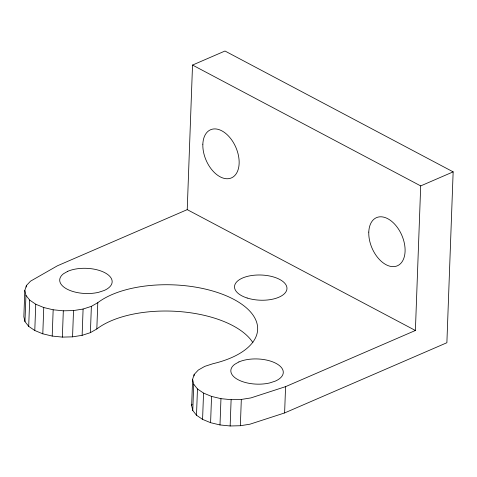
<?xml version="1.0" encoding="UTF-8"?>
<svg xmlns="http://www.w3.org/2000/svg" width="477" height="477" viewBox="0 0 477 477"><rect width="100%" height="100%" fill="white"/><g stroke="black" fill="none" stroke-linecap="round" stroke-linejoin="round"><path stroke-width="0.72" d="M187.228 209.636L192.529 65.063L420.696 185.911L415.395 330.483L187.228 209.636L57.413 265.802L30.498 281.186L26.366 285.592L24.816 290.427L23.85 316.716L24.977 321.653L28.703 326.357L34.785 330.507L42.799 333.822L52.202 336.07L62.35 337.108L72.558 336.851L82.127 335.331L90.403 332.642L96.825 328.969A86.218 41.404 2.1 0 1 181.105 311.702A86.218 41.404 2.1 0 1 252.888 342.653M24.977 321.653L25.937 295.364L24.816 290.427M26.313 287.053L26.366 285.592M28.703 326.357L29.669 300.075L25.937 295.364M34.785 330.507L35.745 304.225L29.669 300.075M42.799 333.822L43.759 307.534L35.745 304.225M52.202 336.07L53.162 309.788L43.759 307.534M62.35 337.108L63.316 310.819L53.162 309.788M72.558 336.851L73.524 310.569L83.093 309.042L91.369 306.353L97.791 302.686A86.218 41.404 2.1 0 1 233.7 299.312A86.218 41.404 2.1 0 1 212.992 363.701L204.716 366.39L198.295 370.063L194.169 374.463L192.613 379.298L191.647 405.587L192.774 410.524L196.5 415.234L202.582 419.384L210.595 422.694L219.998 424.947L230.147 425.979L240.354 425.728L249.924 424.202L284.614 412.939L446.883 342.73L453.15 171.869L224.983 51.021L192.529 65.063M82.127 335.331L83.093 309.042M90.403 332.642L91.369 306.353M96.825 328.969L97.791 302.686M192.774 410.524L193.734 384.241L192.613 379.298M194.115 375.924L194.169 374.463M196.5 415.234L197.466 388.946L193.734 384.241M202.582 419.384L203.542 393.096L197.466 388.946M210.595 422.694L211.555 396.411L203.542 393.096M219.998 424.947L220.958 398.659L211.555 396.411M230.147 425.979L231.112 399.69L220.958 398.659M240.354 425.728L241.32 399.44L250.89 397.919L285.574 386.65L415.395 330.483M284.614 412.939L285.574 386.65M191.647 405.587L192.094 404.204M420.696 185.911L453.15 171.869M63.316 310.819L73.524 310.569M231.112 399.69L241.32 399.44M67.782 271.3L63.501 273.744A26.241 12.599 2.1 0 0 67.001 289.098A26.241 12.599 2.1 0 0 98.56 292.318L104.081 290.523A26.241 12.599 2.1 0 0 104.862 272.719A26.241 12.599 2.1 0 0 67.782 271.3M238.905 361.93L234.624 364.38A26.241 12.599 2.1 0 0 238.124 379.734A26.241 12.599 2.1 0 0 269.684 382.948L275.205 381.159A26.241 12.599 2.1 0 0 275.986 363.355A26.241 12.599 2.1 0 0 238.905 361.93M247.152 298.012A26.241 12.599 2.1 0 0 286.963 288.621A26.241 12.599 2.1 0 0 248.112 276.207A26.241 12.599 2.1 0 0 247.152 298.012M202.844 144.215A26.241 16.218 66.6 0 0 229.336 178.553A26.241 16.218 66.6 0 0 230.796 138.718A26.241 16.218 66.6 0 0 202.844 144.215M368.781 232.102A26.241 16.218 66.6 0 0 395.278 266.446A26.241 16.218 66.6 0 0 396.739 226.605A26.241 16.218 66.6 0 0 368.781 232.102"/></g></svg>
